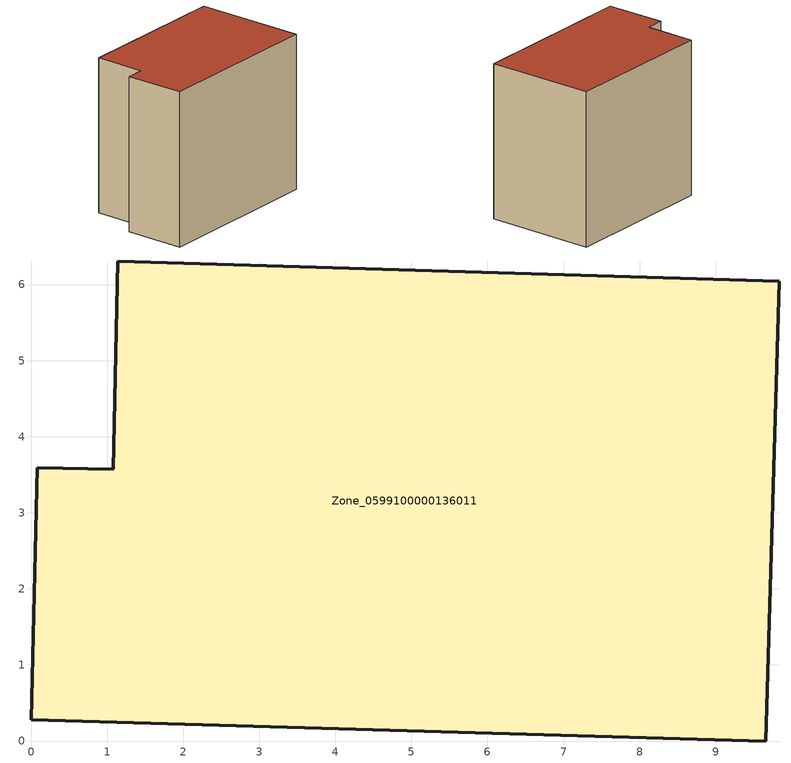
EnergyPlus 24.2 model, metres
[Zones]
Zone_0599100000136011
 floor ground (C_G): 9.66,0 0,0.28 0.08,3.59 1.08,3.57 1.14,6.31 9.84,6.04 z0
 wall outside (C_F): 1.08,3.57 0.08,3.59 0,0.28 9.66,0 9.84,6.04 1.14,6.31 1.08,3.57 z0:8.65
 roof outside (C_R): 9.84,6.04 1.14,6.31 1.08,3.57 0.08,3.59 0,0.28 9.66,0 z8.65
[BUILDING]
Pand.0599100000136011: North Axis=0; Terrain=City; Loads Convergence Tolerance Value=0.04; Temperature Convergence Tolerance Value=0.4; Solar Distribution=FullExterior; Maximum Number of Warmup Days=25; Minimum Number of Warmup Days=1
[Site:Location]
Rotterdam.The.Hague.AP_ZH_NLD Design_Conditions: Latitude=51.96; Longitude=4.45; Time Zone=1; Elevation=-4.5
[SITE:GROUNDTEMPERATURE:BUILDINGSURFACE]
18, 18, 18, 18, 18, 18, 18, 18, 18, 18, 18, 18
[MATERIAL] Thermal Absorptance=0.9; Solar Absorptance=0.7; Visible Absorptance=0.7
Name | Roughness | Thickness | Conductivity | Density | Specific Heat
G.TC.1946-1964 | MediumSmooth | 0.15 | 1 | 540 | 1210
F.TC.1946-1964 | Rough | 0.3 | 0.857143 | 1920 | 840
R.TC.1946-1964 | MediumRough | 0.2 | 0.235294 | 1500 | 1000
[CONSTRUCTION]
C_G: G.TC.1946-1964
C_F: F.TC.1946-1964
C_R: R.TC.1946-1964
[ZONE]
Zone_0599100000136011: Type=1; Multiplier=1; Ceiling Height=Autocalculate; Volume=Autocalculate; Floor Area=autocalculate; Part of Total Floor Area=Yes
[ZONEINFILTRATION:DESIGNFLOWRATE]
Infil_Zone_0599100000136011: Zone or ZoneList or Space or SpaceList=Zone_0599100000136011; Schedule=AlwaysOn; Design Flow Rate Calculation Method=Flow/Area; Flow Rate per Floor Area=0.003; Constant Term Coefficient=1; Temperature Term Coefficient=0; Velocity Term Coefficient=0; Velocity Squared Term Coefficient=0
[HVACTEMPLATE:ZONE:IDEALLOADSAIRSYSTEM]
Zone_0599100000136011: Maximum Heating Supply Air Temperature=50; Minimum Cooling Supply Air Temperature=13; Maximum Heating Supply Air Humidity Ratio=0.0156; Minimum Cooling Supply Air Humidity Ratio=0.0077; Heating Limit=NoLimit; Cooling Limit=NoLimit; Dehumidification Control Type=ConstantSensibleHeatRatio; Cooling Sensible Heat Ratio=0.7; Dehumidification Setpoint=60; Humidification Control Type=None; Humidification Setpoint=30; Outdoor Air Method=None; Outdoor Air Flow Rate per Person=0.00944; Outdoor Air Flow Rate per Zone Floor Area=0; Outdoor Air Flow Rate per Zone=0; Demand Controlled Ventilation Type=None; Outdoor Air Economizer Type=NoEconomizer; Heat Recovery Type=None; Sensible Heat Recovery Effectiveness=0.7; Latent Heat Recovery Effectiveness=0.65
[ZONECONTROL:THERMOSTAT]
ThermostatControl_Zone_0599100000136011: Zone or ZoneList=Zone_0599100000136011; Control Type Schedule=DualSetpointControlType; Control 1=Thermostat_Zone_0599100000136011; Temperature Difference Between Cutout And Setpoint=0
[THERMOSTATSETPOINT:DUALSETPOINT]
Thermostat_Zone_0599100000136011: Heating Setpoint Temperature Schedule=HeatingSetpoint_Zone_0599100000136011; Cooling Setpoint Temperature Schedule=CoolingSetpoint_Zone_0599100000136011
[SCHEDULE:COMPACT]
HeatingSetpoint_Zone_0599100000136011: Through: 12/31, For: AllDays, Until: 24:00, 21
CoolingSetpoint_Zone_0599100000136011: Through: 12/31, For: AllDays, Until: 24:00, 24
DualSetpointControlType: Through: 12/31, For: AllDays, Until: 24:00, 4
AlwaysOn: Through: 12/31, For: AllDays, Until: 24:00, 1
